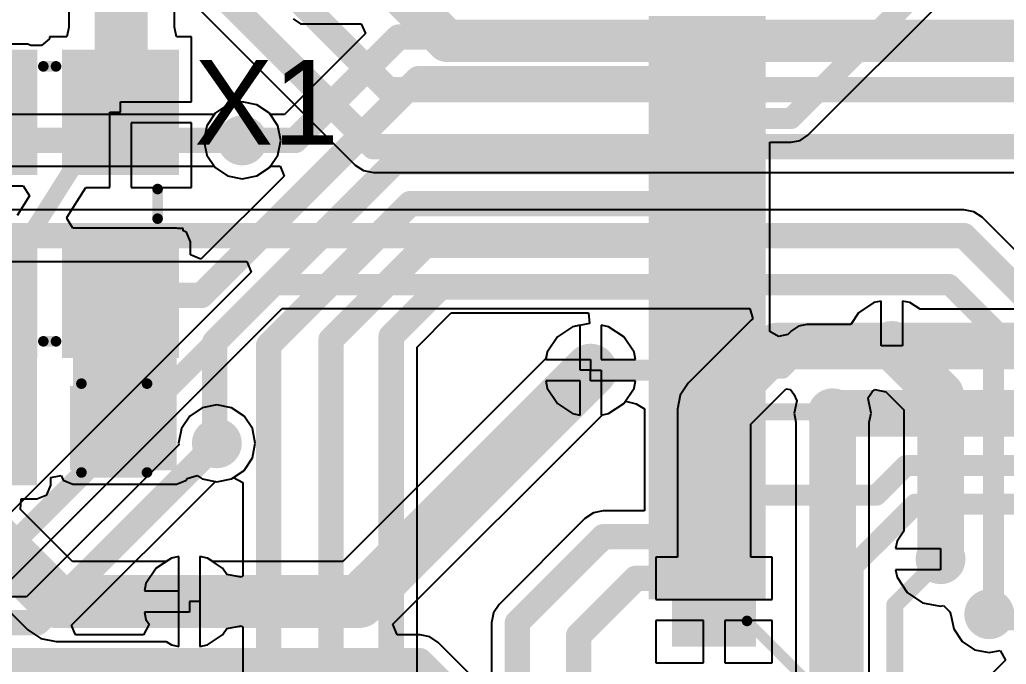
# Model space of a CAD drawing. Header units: millimetres. Extents: x 0 to 214, y 0 to 214.
# Drawn here: x 3.3458 to 3.812, y 2.2473 to 2.5521 of the extents above; entities that cross this region are included whole.
import ezdxf

# ---------------------------------------------------------------- set-up
doc = ezdxf.new("R2010")
doc.units = ezdxf.units.MM
doc.header["$MEASUREMENT"] = 0
for name, color, linetype in [('BottomLayer', 5, 'Continuous'), ('BottomPaste', 16, 'Continuous'), ('BottomSolder', 6, 'Continuous'), ('TopLayer', 1, 'Continuous'), ('TopOverlay', 2, 'Continuous'), ('TopPaste', 8, 'Continuous'), ('TopSolder', 216, 'Continuous'), ('ViaHoleLayer', 16, 'Continuous')]:
    doc.layers.add(name, color=color, linetype=linetype)
doc.styles.add('Arial', font='', dxfattribs={"height": 0.2})
doc.styles.get('Arial').set_extended_font_data('Arial')

# ---------------------------------------------------------------- blocks, each defined once
blk = doc.blocks.new('XC32M4_8_000_F18LJDT_95')
at = {"layer": 'TopLayer'}
for points in [[(-0.0689, 0.05709), (-0.01772, 0.05709), (-0.01772, 0.00984), (-0.0689, 0.00984)], [(0.01772, 0.05709), (0.0689, 0.05709), (0.0689, 0.00984), (0.01772, 0.00984)], [(-0.0689, -0.00984), (-0.01772, -0.00984), (-0.01772, -0.05709), (-0.0689, -0.05709)], [(0.01772, -0.00984), (0.0689, -0.00984), (0.0689, -0.05709), (0.01772, -0.05709)]]:
    blk.add_hatch(color=1, dxfattribs=at).paths.add_polyline_path(points)
at = {"layer": 'TopPaste'}
for points in [[(-0.0689, 0.05709), (-0.01772, 0.05709), (-0.01772, 0.00984), (-0.0689, 0.00984)], [(0.01772, 0.05709), (0.0689, 0.05709), (0.0689, 0.00984), (0.01772, 0.00984)], [(-0.0689, -0.00984), (-0.01772, -0.00984), (-0.01772, -0.05709), (-0.0689, -0.05709)], [(0.01772, -0.00984), (0.0689, -0.00984), (0.0689, -0.05709), (0.01772, -0.05709)]]:
    blk.add_hatch(color=8, dxfattribs=at).paths.add_polyline_path(points)
at = {"layer": 'TopSolder'}
for points in [[(-0.0729, 0.06109), (-0.01372, 0.06109), (-0.01372, 0.00584), (-0.0729, 0.00584)], [(0.01372, 0.06109), (0.0729, 0.06109), (0.0729, 0.00584), (0.01372, 0.00584)], [(-0.0729, -0.00584), (-0.01372, -0.00584), (-0.01372, -0.06109), (-0.0729, -0.06109)], [(0.01372, -0.00584), (0.0729, -0.00584), (0.0729, -0.06109), (0.01372, -0.06109)]]:
    blk.add_hatch(color=216, dxfattribs=at).paths.add_polyline_path(points)
at = {"layer": 'TopOverlay', "const_width": 0.005}
for points in [[(0.007, 0.051), (-0.007, 0.051)], [(-0.065, -0.003), (-0.065, 0.003)], [(0.065, -0.003), (0.065, 0.003)], [(0.007, -0.051), (-0.007, -0.051)]]:
    blk.add_lwpolyline(points, dxfattribs=at)
at = {"layer": 'TopOverlay'}
for points, const_width in [([(-0.00825, 0.051, 1), (-0.00575, 0.051, 1)], 0.0025), ([(0.00575, 0.051, 1), (0.00825, 0.051, 1)], 0.0025), ([(-0.06625, 0.003, 1), (-0.06375, 0.003, 1)], 0.0025), ([(0.06375, 0.003, 1), (0.06625, 0.003, 1)], 0.0025), ([(-0.06625, -0.003, 1), (-0.06375, -0.003, 1)], 0.0025), ([(0.06375, -0.003, 1), (0.06625, -0.003, 1)], 0.0025), ([(-0.00825, -0.051, 1), (-0.00575, -0.051, 1)], 0.0025), ([(0.00575, -0.051, 1), (0.00825, -0.051, 1)], 0.0025), ([(-0.06, -0.07, 1), (-0.066, -0.07, 1)], 0.01), ([(-0.0685, -0.07, 1), (-0.0635, -0.07, 1)], 0.005), ([(-0.0625, -0.07, 1), (-0.0575, -0.07, 1)], 0.005)]:
    blk.add_lwpolyline(points, format="xyb", close=True, dxfattribs=dict(at, const_width=const_width))
blk = doc.blocks.new('LQFP_100_101')
at = {"layer": 'TopLayer'}
for points in [[(-0.32874, 0.02559), (-0.2815, 0.02559), (-0.2815, 0.01378), (-0.32874, 0.01378)], [(-0.32874, 0.00591), (-0.2815, 0.00591), (-0.2815, -0.00591), (-0.32874, -0.00591)], [(-0.32874, -0.01378), (-0.2815, -0.01378), (-0.2815, -0.02559), (-0.32874, -0.02559)], [(-0.32874, -0.03346), (-0.2815, -0.03346), (-0.2815, -0.04528), (-0.32874, -0.04528)], [(-0.32874, -0.05315), (-0.2815, -0.05315), (-0.2815, -0.06496), (-0.32874, -0.06496)], [(-0.32874, -0.07283), (-0.2815, -0.07283), (-0.2815, -0.08465), (-0.32874, -0.08465)], [(-0.32874, -0.09252), (-0.2815, -0.09252), (-0.2815, -0.10433), (-0.32874, -0.10433)], [(-0.32874, -0.1122), (-0.2815, -0.1122), (-0.2815, -0.12402), (-0.32874, -0.12402)], [(-0.32874, -0.13189), (-0.2815, -0.13189), (-0.2815, -0.1437), (-0.32874, -0.1437)], [(-0.32874, -0.15157), (-0.2815, -0.15157), (-0.2815, -0.16339), (-0.32874, -0.16339)], [(-0.32874, -0.17126), (-0.2815, -0.17126), (-0.2815, -0.18307), (-0.32874, -0.18307)], [(-0.32874, -0.19094), (-0.2815, -0.19094), (-0.2815, -0.20276), (-0.32874, -0.20276)], [(-0.32874, -0.21063), (-0.2815, -0.21063), (-0.2815, -0.22244), (-0.32874, -0.22244)], [(-0.32874, -0.23031), (-0.2815, -0.23031), (-0.2815, -0.24213), (-0.32874, -0.24213)]]:
    blk.add_hatch(color=1, dxfattribs=at).paths.add_polyline_path(points)
at = {"layer": 'TopPaste'}
for points in [[(-0.32874, 0.02559), (-0.2815, 0.02559), (-0.2815, 0.01378), (-0.32874, 0.01378)], [(-0.32874, 0.00591), (-0.2815, 0.00591), (-0.2815, -0.00591), (-0.32874, -0.00591)], [(-0.32874, -0.01378), (-0.2815, -0.01378), (-0.2815, -0.02559), (-0.32874, -0.02559)], [(-0.32874, -0.03346), (-0.2815, -0.03346), (-0.2815, -0.04528), (-0.32874, -0.04528)], [(-0.32874, -0.05315), (-0.2815, -0.05315), (-0.2815, -0.06496), (-0.32874, -0.06496)], [(-0.32874, -0.07283), (-0.2815, -0.07283), (-0.2815, -0.08465), (-0.32874, -0.08465)], [(-0.32874, -0.09252), (-0.2815, -0.09252), (-0.2815, -0.10433), (-0.32874, -0.10433)], [(-0.32874, -0.1122), (-0.2815, -0.1122), (-0.2815, -0.12402), (-0.32874, -0.12402)], [(-0.32874, -0.13189), (-0.2815, -0.13189), (-0.2815, -0.1437), (-0.32874, -0.1437)], [(-0.32874, -0.15157), (-0.2815, -0.15157), (-0.2815, -0.16339), (-0.32874, -0.16339)], [(-0.32874, -0.17126), (-0.2815, -0.17126), (-0.2815, -0.18307), (-0.32874, -0.18307)], [(-0.32874, -0.19094), (-0.2815, -0.19094), (-0.2815, -0.20276), (-0.32874, -0.20276)], [(-0.32874, -0.21063), (-0.2815, -0.21063), (-0.2815, -0.22244), (-0.32874, -0.22244)], [(-0.32874, -0.23031), (-0.2815, -0.23031), (-0.2815, -0.24213), (-0.32874, -0.24213)]]:
    blk.add_hatch(color=8, dxfattribs=at).paths.add_polyline_path(points)
at = {"layer": 'TopSolder'}
for points in [[(-0.33274, 0.02959), (-0.2775, 0.02959), (-0.2775, 0.00978), (-0.33274, 0.00978)], [(-0.33274, 0.00991), (-0.2775, 0.00991), (-0.2775, -0.00991), (-0.33274, -0.00991)], [(-0.33274, -0.00978), (-0.2775, -0.00978), (-0.2775, -0.02959), (-0.33274, -0.02959)], [(-0.33274, -0.02946), (-0.2775, -0.02946), (-0.2775, -0.04928), (-0.33274, -0.04928)], [(-0.33274, -0.04915), (-0.2775, -0.04915), (-0.2775, -0.06896), (-0.33274, -0.06896)], [(-0.33274, -0.06883), (-0.2775, -0.06883), (-0.2775, -0.08865), (-0.33274, -0.08865)], [(-0.33274, -0.08852), (-0.2775, -0.08852), (-0.2775, -0.10833), (-0.33274, -0.10833)], [(-0.33274, -0.1082), (-0.2775, -0.1082), (-0.2775, -0.12802), (-0.33274, -0.12802)], [(-0.33274, -0.12789), (-0.2775, -0.12789), (-0.2775, -0.1477), (-0.33274, -0.1477)], [(-0.33274, -0.14757), (-0.2775, -0.14757), (-0.2775, -0.16739), (-0.33274, -0.16739)], [(-0.33274, -0.16726), (-0.2775, -0.16726), (-0.2775, -0.18707), (-0.33274, -0.18707)], [(-0.33274, -0.18694), (-0.2775, -0.18694), (-0.2775, -0.20676), (-0.33274, -0.20676)], [(-0.33274, -0.20663), (-0.2775, -0.20663), (-0.2775, -0.22644), (-0.33274, -0.22644)], [(-0.33274, -0.22631), (-0.2775, -0.22631), (-0.2775, -0.24613), (-0.33274, -0.24613)]]:
    blk.add_hatch(color=216, dxfattribs=at).paths.add_polyline_path(points)
at = {"layer": 'TopOverlay', "const_width": 0.005}
blk.add_lwpolyline([(-0.28634, -0.25634), (-0.25634, -0.28634)], dxfattribs=at)
at = {"layer": 'TopOverlay', "const_width": 0.0025}
blk.add_lwpolyline([(-0.28759, -0.25634, 1), (-0.28509, -0.25634, 1)], format="xyb", close=True, dxfattribs=at)
blk = doc.blocks.new('C__0603_352')
at = {"layer": 'TopLayer'}
for points in [[(-0.015, 0.0175), (-0.015, -0.0175), (-0.045, -0.0175), (-0.045, 0.0175)], [(0.045, 0.0175), (0.045, -0.0175), (0.015, -0.0175), (0.015, 0.0175)]]:
    blk.add_hatch(color=1, dxfattribs=at).paths.add_polyline_path(points)
at = {"layer": 'TopPaste'}
for points in [[(-0.015, 0.0175), (-0.015, -0.0175), (-0.045, -0.0175), (-0.045, 0.0175)], [(0.045, 0.0175), (0.045, -0.0175), (0.015, -0.0175), (0.015, 0.0175)]]:
    blk.add_hatch(color=8, dxfattribs=at).paths.add_polyline_path(points)
at = {"layer": 'TopSolder'}
for points in [[(-0.01264, 0.01986), (-0.01264, -0.01986), (-0.04736, -0.01986), (-0.04736, 0.01986)], [(0.04736, 0.01986), (0.04736, -0.01986), (0.01264, -0.01986), (0.01264, 0.01986)]]:
    blk.add_hatch(color=216, dxfattribs=at).paths.add_polyline_path(points)
at = {"layer": 'TopOverlay', "const_width": 0.005}
for points in [[(-0.049, 0.021), (-0.018, 0.021)], [(-0.049, -0.021), (-0.049, 0.021)], [(0.018, 0.021), (0.049, 0.021)], [(0.049, -0.021), (0.049, 0.021)], [(-0.049, -0.021), (-0.018, -0.021)], [(0.018, -0.021), (0.049, -0.021)]]:
    blk.add_lwpolyline(points, dxfattribs=at)
at = {"layer": 'TopOverlay', "const_width": 0.0025}
for points in [[(-0.05025, 0.021, 1), (-0.04775, 0.021, 1)], [(-0.05025, 0.021, 1), (-0.04775, 0.021, 1)], [(-0.01925, 0.021, 1), (-0.01675, 0.021, 1)], [(0.01675, 0.021, 1), (0.01925, 0.021, 1)], [(0.04775, 0.021, 1), (0.05025, 0.021, 1)], [(0.04775, 0.021, 1), (0.05025, 0.021, 1)], [(-0.05025, -0.021, 1), (-0.04775, -0.021, 1)], [(-0.05025, -0.021, 1), (-0.04775, -0.021, 1)], [(-0.01925, -0.021, 1), (-0.01675, -0.021, 1)], [(0.01675, -0.021, 1), (0.01925, -0.021, 1)], [(0.04775, -0.021, 1), (0.05025, -0.021, 1)], [(0.04775, -0.021, 1), (0.05025, -0.021, 1)]]:
    blk.add_lwpolyline(points, format="xyb", close=True, dxfattribs=at)
blk = doc.blocks.new('C__0603_B_356')
at = {"layer": 'BottomLayer'}
for points in [[(-0.045, -0.0175), (-0.045, 0.0175), (-0.015, 0.0175), (-0.015, -0.0175)], [(0.015, -0.0175), (0.015, 0.0175), (0.045, 0.0175), (0.045, -0.0175)]]:
    blk.add_hatch(color=5, dxfattribs=at).paths.add_polyline_path(points)
at = {"layer": 'BottomPaste'}
for points in [[(-0.045, -0.0175), (-0.045, 0.0175), (-0.015, 0.0175), (-0.015, -0.0175)], [(0.015, -0.0175), (0.015, 0.0175), (0.045, 0.0175), (0.045, -0.0175)]]:
    blk.add_hatch(color=16, dxfattribs=at).paths.add_polyline_path(points)
at = {"layer": 'BottomSolder'}
for points in [[(-0.04736, -0.01986), (-0.04736, 0.01986), (-0.01264, 0.01986), (-0.01264, -0.01986)], [(0.01264, -0.01986), (0.01264, 0.01986), (0.04736, 0.01986), (0.04736, -0.01986)]]:
    blk.add_hatch(color=6, dxfattribs=at).paths.add_polyline_path(points)

msp = doc.modelspace()

# ---------------------------------------------------------------- hatches: boundary and pattern name
at = {"layer": 'BottomLayer'}
h = msp.add_hatch(color=5, dxfattribs=at)
edge = h.paths.add_edge_path()
edge.add_arc((3.451, 2.495), 0.01181, 0, 360)
h = msp.add_hatch(color=5, dxfattribs=at)
edge = h.paths.add_edge_path()
edge.add_arc((3.758, 2.39781), 0.01181, 0, 360)
h = msp.add_hatch(color=5, dxfattribs=at)
edge = h.paths.add_edge_path()
edge.add_arc((3.61564, 2.38636), 0.01181, 0, 360)
h = msp.add_hatch(color=5, dxfattribs=at)
edge = h.paths.add_edge_path()
edge.add_arc((3.73, 2.366), 0.01181, 0, 360)
h = msp.add_hatch(color=5, dxfattribs=at)
edge = h.paths.add_edge_path()
edge.add_arc((3.439, 2.35181), 0.01181, 0, 360)
h = msp.add_hatch(color=5, dxfattribs=at)
edge = h.paths.add_edge_path()
edge.add_arc((3.781, 2.297), 0.01181, 0, 360)
h = msp.add_hatch(color=5, dxfattribs=at)
edge = h.paths.add_edge_path()
edge.add_arc((3.426, 2.277), 0.01181, 0, 360)
h = msp.add_hatch(color=5, dxfattribs=at)
edge = h.paths.add_edge_path()
edge.add_arc((3.804, 2.271), 0.01181, 0, 360)
at = {"layer": 'BottomSolder'}
h = msp.add_hatch(color=6, dxfattribs=at)
edge = h.paths.add_edge_path()
edge.add_arc((3.451, 2.495), 0.00591, 0, 360)
h = msp.add_hatch(color=6, dxfattribs=at)
edge = h.paths.add_edge_path()
edge.add_arc((3.758, 2.39781), 0.00591, 0, 360)
h = msp.add_hatch(color=6, dxfattribs=at)
edge = h.paths.add_edge_path()
edge.add_arc((3.61564, 2.38636), 0.00591, 0, 360)
h = msp.add_hatch(color=6, dxfattribs=at)
edge = h.paths.add_edge_path()
edge.add_arc((3.73, 2.366), 0.00591, 0, 360)
h = msp.add_hatch(color=6, dxfattribs=at)
edge = h.paths.add_edge_path()
edge.add_arc((3.439, 2.35181), 0.00591, 0, 360)
h = msp.add_hatch(color=6, dxfattribs=at)
edge = h.paths.add_edge_path()
edge.add_arc((3.781, 2.297), 0.00591, 0, 360)
h = msp.add_hatch(color=6, dxfattribs=at)
edge = h.paths.add_edge_path()
edge.add_arc((3.426, 2.277), 0.00591, 0, 360)
h = msp.add_hatch(color=6, dxfattribs=at)
edge = h.paths.add_edge_path()
edge.add_arc((3.804, 2.271), 0.00591, 0, 360)
at = {"layer": 'TopLayer'}
for points in [[(3.249, 2.534), (3.249, 2.48), (3.34966, 2.48), (3.34966, 2.534)], [(3.248, 2.332), (3.354, 2.332), (3.354, 2.453), (3.248, 2.453)], [(3.371, 2.339), (3.42, 2.339), (3.42, 2.447), (3.371, 2.447)]]:
    msp.add_hatch(color=1, dxfattribs=at).paths.add_polyline_path(points)
h = msp.add_hatch(color=1, dxfattribs=at)
edge = h.paths.add_edge_path()
edge.add_arc((3.451, 2.495), 0.01181, 0, 360)
h = msp.add_hatch(color=1, dxfattribs=at)
edge = h.paths.add_edge_path()
edge.add_arc((3.758, 2.39781), 0.01181, 0, 360)
h = msp.add_hatch(color=1, dxfattribs=at)
edge = h.paths.add_edge_path()
edge.add_arc((3.61564, 2.38636), 0.01181, 0, 360)
h = msp.add_hatch(color=1, dxfattribs=at)
edge = h.paths.add_edge_path()
edge.add_arc((3.73, 2.366), 0.01181, 0, 360)
h = msp.add_hatch(color=1, dxfattribs=at)
edge = h.paths.add_edge_path()
edge.add_arc((3.439, 2.35181), 0.01181, 0, 360)
h = msp.add_hatch(color=1, dxfattribs=at)
edge = h.paths.add_edge_path()
edge.add_arc((3.781, 2.297), 0.01181, 0, 360)
h = msp.add_hatch(color=1, dxfattribs=at)
edge = h.paths.add_edge_path()
edge.add_arc((3.426, 2.277), 0.01181, 0, 360)
h = msp.add_hatch(color=1, dxfattribs=at)
edge = h.paths.add_edge_path()
edge.add_arc((3.804, 2.271), 0.01181, 0, 360)
at = {"layer": 'TopSolder'}
h = msp.add_hatch(color=216, dxfattribs=at)
edge = h.paths.add_edge_path()
edge.add_arc((3.451, 2.495), 0.00591, 0, 360)
h = msp.add_hatch(color=216, dxfattribs=at)
edge = h.paths.add_edge_path()
edge.add_arc((3.758, 2.39781), 0.00591, 0, 360)
h = msp.add_hatch(color=216, dxfattribs=at)
edge = h.paths.add_edge_path()
edge.add_arc((3.61564, 2.38636), 0.00591, 0, 360)
h = msp.add_hatch(color=216, dxfattribs=at)
edge = h.paths.add_edge_path()
edge.add_arc((3.73, 2.366), 0.00591, 0, 360)
h = msp.add_hatch(color=216, dxfattribs=at)
edge = h.paths.add_edge_path()
edge.add_arc((3.439, 2.35181), 0.00591, 0, 360)
h = msp.add_hatch(color=216, dxfattribs=at)
edge = h.paths.add_edge_path()
edge.add_arc((3.781, 2.297), 0.00591, 0, 360)
h = msp.add_hatch(color=216, dxfattribs=at)
edge = h.paths.add_edge_path()
edge.add_arc((3.426, 2.277), 0.00591, 0, 360)
h = msp.add_hatch(color=216, dxfattribs=at)
edge = h.paths.add_edge_path()
edge.add_arc((3.804, 2.271), 0.00591, 0, 360)
at = {"layer": 'ViaHoleLayer'}
h = msp.add_hatch(color=16, dxfattribs=at)
edge = h.paths.add_edge_path()
edge.add_arc((3.451, 2.495), 0.00591, 0, 360)
h = msp.add_hatch(color=16, dxfattribs=at)
edge = h.paths.add_edge_path()
edge.add_arc((3.758, 2.39781), 0.00591, 0, 360)
h = msp.add_hatch(color=16, dxfattribs=at)
edge = h.paths.add_edge_path()
edge.add_arc((3.61564, 2.38636), 0.00591, 0, 360)
h = msp.add_hatch(color=16, dxfattribs=at)
edge = h.paths.add_edge_path()
edge.add_arc((3.73, 2.366), 0.00591, 0, 360)
h = msp.add_hatch(color=16, dxfattribs=at)
edge = h.paths.add_edge_path()
edge.add_arc((3.439, 2.35181), 0.00591, 0, 360)
h = msp.add_hatch(color=16, dxfattribs=at)
edge = h.paths.add_edge_path()
edge.add_arc((3.781, 2.297), 0.00591, 0, 360)
h = msp.add_hatch(color=16, dxfattribs=at)
edge = h.paths.add_edge_path()
edge.add_arc((3.426, 2.277), 0.00591, 0, 360)
h = msp.add_hatch(color=16, dxfattribs=at)
edge = h.paths.add_edge_path()
edge.add_arc((3.804, 2.271), 0.00591, 0, 360)

# ---------------------------------------------------------------- linework, layer by layer
at = {"layer": 'BottomLayer'}
for p, q in [((3.41435, 2.57335), (3.50435, 2.48335)), ((3.451, 2.51316), (3.44405, 2.51178)), ((3.45795, 2.51178), (3.451, 2.51316)), ((3.44405, 2.51178), (3.43816, 2.50784)), ((3.46384, 2.50784), (3.45795, 2.51178)), ((3.43775, 2.50724), (3.31225, 2.50724)), ((3.43816, 2.50784), (3.43775, 2.50724)), ((3.46778, 2.50195), (3.46384, 2.50784)), ((3.46916, 2.495), (3.46778, 2.50195)), ((3.46778, 2.48805), (3.46916, 2.495)), ((3.46384, 2.48216), (3.46778, 2.48805)), ((3.31225, 2.48276), (3.43775, 2.48276)), ((3.43775, 2.48276), (3.43816, 2.48216)), ((3.43816, 2.48216), (3.44405, 2.47822)), ((3.45795, 2.47822), (3.46384, 2.48216)), ((3.50435, 2.48335), (3.50832, 2.4807)), ((3.50832, 2.4807), (3.513, 2.47976)), ((3.44405, 2.47822), (3.451, 2.47684)), ((3.451, 2.47684), (3.45795, 2.47822)), ((3.513, 2.47976), (3.88439, 2.47976)), ((3.792, 2.46224), (2.59325, 2.46224)), ((3.79668, 2.4613), (3.792, 2.46224)), ((3.80065, 2.45865), (3.79668, 2.4613)), ((3.83776, 2.42154), (3.80065, 2.45865)), ((2.59325, 2.43777), (3.45322, 2.43777)), ((3.45322, 2.43777), (3.45529, 2.43277)), ((3.45529, 2.43277), (3.32074, 2.29822)), ((3.33811, 2.28385), (3.46985, 2.4156)), ((3.46985, 2.4156), (3.69083, 2.4156)), ((3.69083, 2.4156), (3.69235, 2.4106)), ((3.69235, 2.4106), (3.69155, 2.41007)), ((3.60713, 2.40691), (3.59991, 2.40209)), ((3.61064, 2.40761), (3.60713, 2.40691)), ((3.61064, 2.38636), (3.61064, 2.40761)), ((3.62415, 2.40691), (3.62064, 2.40761)), ((3.62064, 2.40761), (3.62064, 2.39136)), ((3.63136, 2.40209), (3.62415, 2.40691)), ((3.69155, 2.41007), (3.66174, 2.38026)), ((3.59991, 2.40209), (3.59509, 2.39487)), ((3.63618, 2.39487), (3.63136, 2.40209)), ((3.5945, 2.3919), (3.49846, 2.29586)), ((3.59509, 2.39487), (3.5945, 2.3919)), ((3.63688, 2.39136), (3.63618, 2.39487)), ((3.62064, 2.39136), (3.63688, 2.39136)), ((3.61564, 2.38636), (3.61064, 2.38636)), ((3.61564, 2.38136), (3.61564, 2.38636)), ((3.63688, 2.38136), (3.61564, 2.38136)), ((3.63136, 2.37064), (3.63618, 2.37785)), ((3.63618, 2.37785), (3.63688, 2.38136)), ((3.66174, 2.38026), (3.65799, 2.37463)), ((3.65799, 2.37463), (3.65667, 2.368)), ((3.69133, 2.36082), (3.70811, 2.3776)), ((3.70811, 2.3776), (3.71012, 2.3773)), ((3.71012, 2.3773), (3.7117, 2.37509)), ((3.7117, 2.37509), (3.713, 2.37182)), ((3.74664, 2.37316), (3.7487, 2.37613)), ((3.74678, 2.37295), (3.74664, 2.37316)), ((3.7487, 2.37613), (3.74997, 2.37717)), ((3.74997, 2.37717), (3.75516, 2.37614)), ((3.75516, 2.37614), (3.76367, 2.36763)), ((3.43205, 2.36859), (3.42616, 2.36465)), ((3.439, 2.36997), (3.43205, 2.36859)), ((3.44595, 2.36859), (3.439, 2.36997)), ((3.45184, 2.36465), (3.44595, 2.36859)), ((3.62415, 2.36582), (3.63136, 2.37064)), ((3.713, 2.37182), (3.71184, 2.366)), ((3.74816, 2.366), (3.74678, 2.37295)), ((3.42616, 2.36465), (3.42222, 2.35876)), ((3.45578, 2.35876), (3.45184, 2.36465)), ((3.52218, 2.26624), (3.62118, 2.36523)), ((3.62118, 2.36523), (3.62415, 2.36582)), ((3.65667, 2.368), (3.65667, 2.298)), ((3.71184, 2.366), (3.71267, 2.36184)), ((3.74733, 2.36184), (3.74816, 2.366)), ((3.76367, 2.36763), (3.76367, 2.31032)), ((3.69133, 2.298), (3.69133, 2.36082)), ((3.71267, 2.36184), (3.71267, 2.23307)), ((3.74733, 2.22589), (3.74733, 2.36184)), ((3.42222, 2.35876), (3.42084, 2.35181)), ((3.45716, 2.35181), (3.45578, 2.35876)), ((3.42098, 2.3511), (3.34912, 2.27924)), ((3.42084, 2.35181), (3.42098, 2.3511)), ((3.45578, 2.34486), (3.45716, 2.35181)), ((3.45184, 2.33897), (3.45578, 2.34486)), ((3.44595, 2.33503), (3.45184, 2.33897)), ((3.37035, 2.26585), (3.43829, 2.33379)), ((3.43829, 2.33379), (3.439, 2.33365)), ((3.439, 2.33365), (3.44595, 2.33503)), ((3.76367, 2.31032), (3.76045, 2.30551)), ((3.76045, 2.30551), (3.75976, 2.302)), ((3.75976, 2.302), (3.781, 2.302)), ((3.781, 2.302), (3.781, 2.292)), ((3.41749, 2.29755), (3.41028, 2.29272)), ((3.421, 2.29824), (3.41749, 2.29755)), ((3.421, 2.282), (3.421, 2.29824)), ((3.43451, 2.29755), (3.431, 2.29824)), ((3.431, 2.29824), (3.431, 2.277)), ((3.43703, 2.29586), (3.43451, 2.29755)), ((3.49846, 2.29586), (3.43703, 2.29586)), ((3.65667, 2.298), (3.6465, 2.298)), ((3.6465, 2.298), (3.6465, 2.278)), ((3.7015, 2.298), (3.69133, 2.298)), ((3.7015, 2.278), (3.7015, 2.298)), ((3.41028, 2.29272), (3.40545, 2.28551)), ((3.781, 2.292), (3.75976, 2.292)), ((3.75976, 2.292), (3.76045, 2.28849)), ((3.40545, 2.28551), (3.40476, 2.282)), ((3.76045, 2.28849), (3.76528, 2.28128)), ((3.40476, 2.282), (3.421, 2.282)), ((3.76528, 2.28128), (3.77249, 2.27645)), ((3.34912, 2.27924), (3.34002, 2.27924)), ((3.431, 2.277), (3.426, 2.277)), ((3.426, 2.277), (3.426, 2.272)), ((3.6465, 2.278), (3.674, 2.278)), ((3.674, 2.278), (3.7015, 2.278)), ((3.77249, 2.27645), (3.781, 2.27476)), ((3.426, 2.272), (3.40476, 2.272)), ((3.40476, 2.272), (3.40545, 2.26849)), ((3.781, 2.27476), (3.78241, 2.27504)), ((3.78241, 2.27504), (3.78534, 2.27211)), ((3.78534, 2.27211), (3.78591, 2.27064)), ((3.78591, 2.27064), (3.78722, 2.26405)), ((3.37226, 2.26124), (3.37035, 2.26585)), ((3.40696, 2.26624), (3.40429, 2.26124)), ((3.40545, 2.26849), (3.40696, 2.26624)), ((3.52426, 2.26124), (3.52218, 2.26624)), ((3.669, 2.268), (3.6465, 2.268)), ((3.6465, 2.268), (3.6465, 2.248)), ((3.669, 2.248), (3.669, 2.268)), ((3.7015, 2.268), (3.679, 2.268)), ((3.679, 2.268), (3.679, 2.248)), ((3.7015, 2.248), (3.7015, 2.268)), ((3.40429, 2.26124), (3.37226, 2.26124)), ((3.535, 2.26124), (3.52426, 2.26124)), ((3.53968, 2.2603), (3.535, 2.26124)), ((3.78722, 2.26405), (3.79116, 2.25816)), ((3.54365, 2.25765), (3.53968, 2.2603)), ((3.60707, 2.19424), (3.54365, 2.25765)), ((3.79116, 2.25816), (3.79705, 2.25422)), ((3.79705, 2.25422), (3.804, 2.25284)), ((3.804, 2.25284), (3.80915, 2.25387)), ((3.80915, 2.25387), (3.81162, 2.24926)), ((3.6465, 2.248), (3.669, 2.248)), ((3.679, 2.248), (3.7015, 2.248)), ((3.81162, 2.24926), (3.75659, 2.19424))]:
    msp.add_line(p, q, dxfattribs=at)
for points, const_width in [([(3.475, 2.61491), (3.54791, 2.542)], 0.02), ([(3.441, 2.598), (3.52, 2.519)], 0.012), ([(3.423, 2.582), (3.513, 2.492)], 0.012), ([(3.54791, 2.542), (4.184, 2.542)], 0.02), ([(3.52, 2.519), (4.159, 2.519)], 0.012), ([(3.299, 2.495), (3.451, 2.495)], 0.012), ([(3.513, 2.492), (4.144, 2.492)], 0.012), ([(2.58, 2.45), (3.792, 2.45)], 0.012), ([(3.792, 2.45), (3.83, 2.412)], 0.012), ([(3.32539, 2.287), (3.4652, 2.42681)], 0.01), ([(3.4652, 2.42681), (3.78519, 2.42681)], 0.01), ([(3.78519, 2.42681), (3.806, 2.406)], 0.01), ([(3.806, 2.273), (3.806, 2.406)], 0.01), ([(3.674, 2.368), (3.70381, 2.39781)], 0.022), ([(3.70381, 2.39781), (3.758, 2.39781)], 0.022), ([(3.758, 2.39781), (3.781, 2.37481)], 0.022), ([(3.50627, 2.277), (3.61564, 2.38636)], 0.025), ([(3.781, 2.297), (3.781, 2.37481)], 0.022), ([(3.674, 2.273), (3.674, 2.368)], 0.022), ([(3.73, 2.22589), (3.73, 2.366)], 0.022), ([(3.35419, 2.267), (3.439, 2.35181)], 0.012), ([(3.426, 2.277), (3.50627, 2.277)], 0.025), ([(3.804, 2.271), (3.806, 2.273)], 0.01), ([(2.716, 2.267), (3.35419, 2.267)], 0.012), ([(2.727, 2.249), (3.535, 2.249)], 0.012), ([(3.535, 2.249), (3.602, 2.182)], 0.012)]:
    msp.add_lwpolyline(points, dxfattribs=dict(at, const_width=const_width))
for points, const_width in [([(3.54291, 2.542, 1), (3.55291, 2.542, 1)], 0.01), ([(3.54291, 2.542, 1), (3.55291, 2.542, 1)], 0.01), ([(3.517, 2.519, 1), (3.523, 2.519, 1)], 0.006), ([(3.517, 2.519, 1), (3.523, 2.519, 1)], 0.006), ([(3.448, 2.495, 1), (3.454, 2.495, 1)], 0.006), ([(3.51, 2.492, 1), (3.516, 2.492, 1)], 0.006), ([(3.51, 2.492, 1), (3.516, 2.492, 1)], 0.006), ([(3.789, 2.45, 1), (3.795, 2.45, 1)], 0.006), ([(3.789, 2.45, 1), (3.795, 2.45, 1)], 0.006), ([(3.4627, 2.42681, 1), (3.4677, 2.42681, 1)], 0.005), ([(3.4627, 2.42681, 1), (3.4677, 2.42681, 1)], 0.005), ([(3.78269, 2.42681, 1), (3.78769, 2.42681, 1)], 0.005), ([(3.78269, 2.42681, 1), (3.78769, 2.42681, 1)], 0.005), ([(3.8035, 2.406, 1), (3.8085, 2.406, 1)], 0.005), ([(3.8035, 2.406, 1), (3.8085, 2.406, 1)], 0.005), ([(3.69831, 2.39781, 1), (3.70931, 2.39781, 1)], 0.011), ([(3.69831, 2.39781, 1), (3.70931, 2.39781, 1)], 0.011), ([(3.7525, 2.39781, 1), (3.7635, 2.39781, 1)], 0.011), ([(3.7525, 2.39781, 1), (3.7635, 2.39781, 1)], 0.011), ([(3.60939, 2.38636, 1), (3.62189, 2.38636, 1)], 0.0125), ([(3.7755, 2.37481, 1), (3.7865, 2.37481, 1)], 0.011), ([(3.7755, 2.37481, 1), (3.7865, 2.37481, 1)], 0.011), ([(3.6685, 2.368, 1), (3.6795, 2.368, 1)], 0.011), ([(3.6685, 2.368, 1), (3.6795, 2.368, 1)], 0.011), ([(3.7245, 2.366, 1), (3.7355, 2.366, 1)], 0.011), ([(3.436, 2.35181, 1), (3.442, 2.35181, 1)], 0.006), ([(3.7755, 2.297, 1), (3.7865, 2.297, 1)], 0.011), ([(3.41975, 2.277, 1), (3.43225, 2.277, 1)], 0.0125), ([(3.50002, 2.277, 1), (3.51252, 2.277, 1)], 0.0125), ([(3.50002, 2.277, 1), (3.51252, 2.277, 1)], 0.0125), ([(3.6685, 2.273, 1), (3.6795, 2.273, 1)], 0.011), ([(3.8015, 2.271, 1), (3.8065, 2.271, 1)], 0.005), ([(3.8035, 2.273, 1), (3.8085, 2.273, 1)], 0.005), ([(3.8035, 2.273, 1), (3.8085, 2.273, 1)], 0.005), ([(3.35119, 2.267, 1), (3.35719, 2.267, 1)], 0.006), ([(3.35119, 2.267, 1), (3.35719, 2.267, 1)], 0.006), ([(3.532, 2.249, 1), (3.538, 2.249, 1)], 0.006), ([(3.532, 2.249, 1), (3.538, 2.249, 1)], 0.006)]:
    msp.add_lwpolyline(points, format="xyb", close=True, dxfattribs=dict(at, const_width=const_width))
at = {"layer": 'TopLayer'}
for p, q in [((3.71831, 2.49745), (3.79793, 2.57707)), ((3.369, 2.571), (3.369, 2.5485)), ((3.419, 2.5485), (3.419, 2.571)), ((3.475, 2.5525), (3.47857, 2.5501)), ((3.369, 2.5485), (3.36804, 2.5439)), ((3.369, 2.5485), (3.369, 2.5485)), ((3.41996, 2.5439), (3.419, 2.5485)), ((3.419, 2.5485), (3.419, 2.5485)), ((3.50918, 2.54548), (3.47093, 2.50724)), ((3.47857, 2.5501), (3.47857, 2.5501)), ((3.47857, 2.5501), (3.50727, 2.5501)), ((3.50727, 2.5501), (3.50918, 2.54548)), ((3.35984, 2.54307), (3.35616, 2.5399)), ((3.36804, 2.5439), (3.35984, 2.5439)), ((3.35984, 2.5439), (3.35984, 2.54307)), ((3.42709, 2.5439), (3.41996, 2.5439)), ((3.42709, 2.51331), (3.42709, 2.5439)), ((3.34966, 2.54049), (3.249, 2.54049)), ((3.3511, 2.5399), (3.34966, 2.54049)), ((3.35616, 2.5399), (3.3511, 2.5399)), ((3.39346, 2.50831), (3.39346, 2.51331)), ((3.39346, 2.51331), (3.42709, 2.51331)), ((3.451, 2.51316), (3.44405, 2.51178)), ((3.45795, 2.51178), (3.451, 2.51316)), ((3.38846, 2.47272), (3.38846, 2.50831)), ((3.38846, 2.50831), (3.39346, 2.50831)), ((3.44405, 2.51178), (3.43816, 2.50784)), ((3.46384, 2.50784), (3.45795, 2.51178)), ((3.43816, 2.50784), (3.43422, 2.50195)), ((3.46425, 2.50724), (3.46384, 2.50784)), ((3.47093, 2.50724), (3.46425, 2.50724)), ((3.42709, 2.50331), (3.39846, 2.50331)), ((3.39846, 2.50331), (3.39846, 2.47272)), ((3.42709, 2.47272), (3.42709, 2.50331)), ((3.43422, 2.50195), (3.43284, 2.495)), ((3.43284, 2.495), (3.43422, 2.48805)), ((3.71038, 2.49416), (3.71467, 2.49502)), ((3.71467, 2.49502), (3.71831, 2.49745)), ((3.70037, 2.4532), (3.70037, 2.49416)), ((3.70037, 2.49416), (3.71038, 2.49416)), ((3.71038, 2.49416), (3.71038, 2.49416)), ((3.43422, 2.48805), (3.43816, 2.48216)), ((3.43816, 2.48216), (3.44405, 2.47822)), ((3.45795, 2.47822), (3.46384, 2.48216)), ((3.46384, 2.48216), (3.46425, 2.48276)), ((3.46425, 2.48276), (3.46893, 2.48276)), ((3.46893, 2.48276), (3.47084, 2.47815)), ((3.47084, 2.47815), (3.43149, 2.4388)), ((3.44405, 2.47822), (3.451, 2.47684)), ((3.451, 2.47684), (3.45795, 2.47822)), ((3.249, 2.47351), (3.34751, 2.47351)), ((3.34751, 2.47351), (3.35048, 2.46885)), ((3.36813, 2.4586), (3.37705, 2.47272)), ((3.37705, 2.47272), (3.38846, 2.47272)), ((3.39846, 2.47272), (3.42709, 2.47272)), ((3.35048, 2.46885), (3.34457, 2.45949)), ((3.36849, 2.45766), (3.36813, 2.4586)), ((3.371, 2.45349), (3.36849, 2.45766)), ((3.42, 2.45349), (3.371, 2.45349)), ((3.42051, 2.45328), (3.42, 2.45349)), ((3.42309, 2.45328), (3.42051, 2.45328)), ((3.42309, 2.45222), (3.42309, 2.45328)), ((3.70037, 2.40468), (3.70037, 2.4532)), ((3.42459, 2.45159), (3.42309, 2.45222)), ((3.42649, 2.447), (3.42459, 2.45159)), ((3.42649, 2.44087), (3.42649, 2.447)), ((3.43149, 2.4388), (3.42649, 2.44087)), ((3.74949, 2.41836), (3.74228, 2.41354)), ((3.753, 2.41905), (3.74949, 2.41836)), ((3.753, 2.39781), (3.753, 2.41905)), ((3.76651, 2.41836), (3.763, 2.41905)), ((3.763, 2.41905), (3.763, 2.39781)), ((3.77132, 2.41514), (3.76651, 2.41836)), ((3.88668, 2.41514), (3.77132, 2.41514)), ((3.53361, 2.39731), (3.5498, 2.4135)), ((3.5498, 2.4135), (3.61463, 2.4135)), ((3.61463, 2.4135), (3.61512, 2.4085)), ((3.74228, 2.41354), (3.73858, 2.40801)), ((3.60713, 2.40691), (3.59991, 2.40209)), ((3.61512, 2.4085), (3.60713, 2.40691)), ((3.71391, 2.40723), (3.7106, 2.40502)), ((3.71781, 2.40801), (3.71391, 2.40723)), ((3.73858, 2.40801), (3.71781, 2.40801)), ((3.59991, 2.40209), (3.59509, 2.39487)), ((3.70437, 2.40227), (3.70037, 2.40468)), ((3.70888, 2.4033), (3.70437, 2.40227)), ((3.7106, 2.40502), (3.70888, 2.4033)), ((3.53361, 1.99625), (3.53361, 2.39731)), ((3.763, 2.39781), (3.753, 2.39781)), ((3.59509, 2.39487), (3.59439, 2.39136)), ((3.59439, 2.39136), (3.61564, 2.39136)), ((3.61564, 2.39136), (3.61564, 2.38636)), ((3.61564, 2.38636), (3.62064, 2.38636)), ((3.62064, 2.38636), (3.62064, 2.36512)), ((3.61064, 2.38136), (3.59439, 2.38136)), ((3.59439, 2.38136), (3.59509, 2.37785)), ((3.59509, 2.37785), (3.59991, 2.37064)), ((3.61064, 2.36512), (3.61064, 2.38136)), ((3.59991, 2.37064), (3.60713, 2.36582)), ((3.62415, 2.36582), (3.63136, 2.37064)), ((3.63136, 2.37064), (3.63213, 2.37179)), ((3.63213, 2.37179), (3.63713, 2.37046)), ((3.63713, 2.37046), (3.63713, 2.37046)), ((3.63713, 2.37046), (3.64113, 2.36804)), ((3.60713, 2.36582), (3.61064, 2.36512)), ((3.62064, 2.36512), (3.62415, 2.36582)), ((3.64113, 2.36804), (3.64113, 2.31986)), ((3.36049, 2.33562), (3.36549, 2.33661)), ((3.36549, 2.33661), (3.36641, 2.33441)), ((3.4249, 2.33516), (3.42969, 2.33661)), ((3.42969, 2.33661), (3.43205, 2.33503)), ((3.35859, 2.32741), (3.36049, 2.332)), ((3.36049, 2.332), (3.36049, 2.33562)), ((3.36641, 2.33441), (3.371, 2.33251)), ((3.371, 2.33251), (3.42, 2.33251)), ((3.42, 2.33251), (3.42459, 2.33441)), ((3.42459, 2.33441), (3.4249, 2.33516)), ((3.43205, 2.33503), (3.439, 2.33365)), ((3.439, 2.33365), (3.44595, 2.33503)), ((3.44595, 2.33503), (3.44686, 2.33564)), ((3.44686, 2.33564), (3.45126, 2.33328)), ((3.45126, 2.33328), (3.45126, 2.28911)), ((3.354, 2.32551), (3.35859, 2.32741)), ((3.34617, 2.32051), (3.3466, 2.32551)), ((3.3466, 2.32551), (3.354, 2.32551)), ((3.37081, 2.29586), (3.34617, 2.32051)), ((3.61694, 2.31893), (3.61297, 2.31627)), ((3.62162, 2.31986), (3.61694, 2.31893)), ((3.64113, 2.31986), (3.62162, 2.31986)), ((3.61297, 2.31627), (3.57235, 2.27565)), ((3.31366, 2.29966), (3.34966, 2.26366)), ((3.41497, 2.29586), (3.37081, 2.29586)), ((3.41749, 2.29755), (3.41497, 2.29586)), ((3.421, 2.29824), (3.41749, 2.29755)), ((3.421, 2.277), (3.421, 2.29824)), ((3.43451, 2.29755), (3.431, 2.29824)), ((3.431, 2.29824), (3.431, 2.277)), ((3.44172, 2.29272), (3.43451, 2.29755)), ((3.44366, 2.28983), (3.44172, 2.29272)), ((3.45045, 2.28855), (3.44366, 2.28983)), ((3.45126, 2.28911), (3.45045, 2.28855)), ((3.421, 2.25576), (3.421, 2.277)), ((3.431, 2.277), (3.431, 2.25576)), ((3.57235, 2.27565), (3.5697, 2.27168)), ((3.5697, 2.27168), (3.56876, 2.267)), ((3.56876, 2.267), (3.56876, 2.188)), ((3.34966, 2.26366), (3.35578, 2.25957)), ((3.43451, 2.25645), (3.44172, 2.26128)), ((3.44172, 2.26128), (3.44366, 2.26417)), ((3.44366, 2.26417), (3.45045, 2.26545)), ((3.45045, 2.26545), (3.45126, 2.26489)), ((3.45126, 2.26489), (3.45126, 2.21625)), ((3.35578, 2.25957), (3.363, 2.25814)), ((3.363, 2.25814), (3.41497, 2.25814)), ((3.41497, 2.25814), (3.41749, 2.25645)), ((3.41749, 2.25645), (3.421, 2.25576)), ((3.431, 2.25576), (3.43451, 2.25645))]:
    msp.add_line(p, q, dxfattribs=at)
for points, const_width in [([(3.39373, 2.50857), (3.39373, 2.675)], 0.025), ([(3.71038, 2.50538), (3.79, 2.585)], 0.01), ([(3.476, 2.495), (3.52484, 2.54384)], 0.012), ([(3.52484, 2.54384), (3.67075, 2.54384)], 0.012), ([(3.43169, 2.42169), (3.53416, 2.52416)], 0.012), ([(3.53416, 2.52416), (3.67075, 2.52416)], 0.012), ([(3.39346, 2.50831), (3.39373, 2.50857)], 0.025), ([(3.37384, 2.48672), (3.39346, 2.50831)], 0.008), ([(3.67099, 2.50423), (3.67214, 2.50538)], 0.01), ([(3.67075, 2.50447), (3.67099, 2.50423)], 0.008), ([(3.67214, 2.50538), (3.71038, 2.50538)], 0.01), ([(3.451, 2.495), (3.476, 2.495)], 0.012), ([(3.35, 2.449), (3.37384, 2.48672)], 0.008), ([(3.438, 2.39961), (3.52318, 2.48479)], 0.012), ([(3.52318, 2.48479), (3.67075, 2.48479)], 0.012), ([(3.4635, 2.39824), (3.53036, 2.4651)], 0.012), ([(3.53036, 2.4651), (3.67075, 2.4651)], 0.012), ([(3.32654, 2.42169), (3.35, 2.449)], 0.008), ([(3.493, 2.40087), (3.53755, 2.44542)], 0.012), ([(3.53755, 2.44542), (3.67075, 2.44542)], 0.012), ([(3.52137, 2.40237), (3.54473, 2.42573)], 0.012), ([(3.54473, 2.42573), (3.67075, 2.42573)], 0.012), ([(3.39346, 2.42169), (3.43169, 2.42169)], 0.012), ([(3.438, 2.35281), (3.438, 2.39961)], 0.012), ([(3.493, 2.009), (3.493, 2.40087)], 0.012), ([(3.52137, 1.983), (3.52137, 2.40237)], 0.012), ([(3.758, 2.39781), (3.9, 2.39781)], 0.022), ([(3.4635, 2.203), (3.4635, 2.39824)], 0.012), ([(3.70636, 2.38636), (3.71781, 2.39781)], 0.008), ([(3.71781, 2.39781), (3.758, 2.39781)], 0.008), ([(3.61564, 2.38636), (3.67075, 2.38636)], 0.01), ([(3.67075, 2.38636), (3.70636, 2.38636)], 0.008), ([(3.73, 2.366), (3.946, 2.366)], 0.022), ([(3.67075, 2.36668), (3.72932, 2.36668)], 0.008), ([(3.72932, 2.36668), (3.73, 2.366)], 0.008), ([(3.438, 2.35281), (3.439, 2.35181)], 0.012), ([(3.75068, 2.32731), (3.76465, 2.34128)], 0.01), ([(3.76465, 2.34128), (4.00128, 2.34128)], 0.01), ([(3.67075, 2.32731), (3.75068, 2.32731)], 0.01), ([(3.73965, 2.29365), (3.769, 2.323)], 0.01), ([(3.769, 2.323), (4.101, 2.323)], 0.01), ([(3.327, 2.313), (3.363, 2.277)], 0.025), ([(3.581, 2.267), (3.62162, 2.30762)], 0.012), ([(3.62162, 2.30762), (3.67075, 2.30762)], 0.012), ([(3.73965, 2.21904), (3.73965, 2.29365)], 0.01), ([(3.75933, 2.27533), (3.781, 2.297)], 0.008), ([(3.61, 2.261), (3.63694, 2.28794)], 0.012), ([(3.63694, 2.28794), (3.67075, 2.28794)], 0.012), ([(3.363, 2.277), (3.426, 2.277)], 0.025), ([(3.75933, 2.21904), (3.75933, 2.27533)], 0.008), ([(3.804, 2.271), (3.80661, 2.26839)], 0.01), ([(3.581, 2.188), (3.581, 2.267)], 0.012), ([(3.80661, 2.26839), (3.82261, 2.26839)], 0.01), ([(3.61, 2.195), (3.61, 2.261)], 0.012)]:
    msp.add_lwpolyline(points, dxfattribs=dict(at, const_width=const_width))
for points, const_width in [([(3.52184, 2.54384, 1), (3.52784, 2.54384, 1)], 0.006), ([(3.52184, 2.54384, 1), (3.52784, 2.54384, 1)], 0.006), ([(3.66775, 2.54384, 1), (3.67375, 2.54384, 1)], 0.006), ([(3.53116, 2.52416, 1), (3.53716, 2.52416, 1)], 0.006), ([(3.53116, 2.52416, 1), (3.53716, 2.52416, 1)], 0.006), ([(3.66775, 2.52416, 1), (3.67375, 2.52416, 1)], 0.006), ([(3.38721, 2.50831, 1), (3.39971, 2.50831, 1)], 0.0125), ([(3.38748, 2.50857, 1), (3.39998, 2.50857, 1)], 0.0125), ([(3.38748, 2.50857, 1), (3.39998, 2.50857, 1)], 0.0125), ([(3.39146, 2.50831, 1), (3.39546, 2.50831, 1)], 0.004), ([(3.66849, 2.50423, 1), (3.67349, 2.50423, 1)], 0.005), ([(3.66875, 2.50447, 1), (3.67275, 2.50447, 1)], 0.004), ([(3.66899, 2.50423, 1), (3.67299, 2.50423, 1)], 0.004), ([(3.66964, 2.50538, 1), (3.67464, 2.50538, 1)], 0.005), ([(3.66964, 2.50538, 1), (3.67464, 2.50538, 1)], 0.005), ([(3.70788, 2.50538, 1), (3.71288, 2.50538, 1)], 0.005), ([(3.70788, 2.50538, 1), (3.71288, 2.50538, 1)], 0.005), ([(3.448, 2.495, 1), (3.454, 2.495, 1)], 0.006), ([(3.473, 2.495, 1), (3.479, 2.495, 1)], 0.006), ([(3.473, 2.495, 1), (3.479, 2.495, 1)], 0.006), ([(3.37184, 2.48672, 1), (3.37584, 2.48672, 1)], 0.004), ([(3.37184, 2.48672, 1), (3.37584, 2.48672, 1)], 0.004), ([(3.52018, 2.48479, 1), (3.52618, 2.48479, 1)], 0.006), ([(3.52018, 2.48479, 1), (3.52618, 2.48479, 1)], 0.006), ([(3.66775, 2.48479, 1), (3.67375, 2.48479, 1)], 0.006), ([(3.52736, 2.4651, 1), (3.53336, 2.4651, 1)], 0.006), ([(3.52736, 2.4651, 1), (3.53336, 2.4651, 1)], 0.006), ([(3.66775, 2.4651, 1), (3.67375, 2.4651, 1)], 0.006), ([(3.348, 2.449, 1), (3.352, 2.449, 1)], 0.004), ([(3.348, 2.449, 1), (3.352, 2.449, 1)], 0.004), ([(3.53455, 2.44542, 1), (3.54055, 2.44542, 1)], 0.006), ([(3.53455, 2.44542, 1), (3.54055, 2.44542, 1)], 0.006), ([(3.66775, 2.44542, 1), (3.67375, 2.44542, 1)], 0.006), ([(3.54173, 2.42573, 1), (3.54773, 2.42573, 1)], 0.006), ([(3.54173, 2.42573, 1), (3.54773, 2.42573, 1)], 0.006), ([(3.66775, 2.42573, 1), (3.67375, 2.42573, 1)], 0.006), ([(3.39046, 2.42169, 1), (3.39646, 2.42169, 1)], 0.006), ([(3.42869, 2.42169, 1), (3.43469, 2.42169, 1)], 0.006), ([(3.42869, 2.42169, 1), (3.43469, 2.42169, 1)], 0.006), ([(3.435, 2.39961, 1), (3.441, 2.39961, 1)], 0.006), ([(3.435, 2.39961, 1), (3.441, 2.39961, 1)], 0.006), ([(3.49, 2.40087, 1), (3.496, 2.40087, 1)], 0.006), ([(3.49, 2.40087, 1), (3.496, 2.40087, 1)], 0.006), ([(3.51837, 2.40237, 1), (3.52437, 2.40237, 1)], 0.006), ([(3.51837, 2.40237, 1), (3.52437, 2.40237, 1)], 0.006), ([(3.7525, 2.39781, 1), (3.7635, 2.39781, 1)], 0.011), ([(3.4605, 2.39824, 1), (3.4665, 2.39824, 1)], 0.006), ([(3.4605, 2.39824, 1), (3.4665, 2.39824, 1)], 0.006), ([(3.71581, 2.39781, 1), (3.71981, 2.39781, 1)], 0.004), ([(3.71581, 2.39781, 1), (3.71981, 2.39781, 1)], 0.004), ([(3.756, 2.39781, 1), (3.76, 2.39781, 1)], 0.004), ([(3.61314, 2.38636, 1), (3.61814, 2.38636, 1)], 0.005), ([(3.66825, 2.38636, 1), (3.67325, 2.38636, 1)], 0.005), ([(3.66875, 2.38636, 1), (3.67275, 2.38636, 1)], 0.004), ([(3.70436, 2.38636, 1), (3.70836, 2.38636, 1)], 0.004), ([(3.70436, 2.38636, 1), (3.70836, 2.38636, 1)], 0.004), ([(3.7245, 2.366, 1), (3.7355, 2.366, 1)], 0.011), ([(3.66875, 2.36668, 1), (3.67275, 2.36668, 1)], 0.004), ([(3.72732, 2.36668, 1), (3.73132, 2.36668, 1)], 0.004), ([(3.72732, 2.36668, 1), (3.73132, 2.36668, 1)], 0.004), ([(3.728, 2.366, 1), (3.732, 2.366, 1)], 0.004), ([(3.435, 2.35281, 1), (3.441, 2.35281, 1)], 0.006), ([(3.435, 2.35281, 1), (3.441, 2.35281, 1)], 0.006), ([(3.436, 2.35181, 1), (3.442, 2.35181, 1)], 0.006), ([(3.76215, 2.34128, 1), (3.76715, 2.34128, 1)], 0.005), ([(3.76215, 2.34128, 1), (3.76715, 2.34128, 1)], 0.005), ([(3.66825, 2.32731, 1), (3.67325, 2.32731, 1)], 0.005), ([(3.74818, 2.32731, 1), (3.75318, 2.32731, 1)], 0.005), ([(3.74818, 2.32731, 1), (3.75318, 2.32731, 1)], 0.005), ([(3.7665, 2.323, 1), (3.7715, 2.323, 1)], 0.005), ([(3.7665, 2.323, 1), (3.7715, 2.323, 1)], 0.005), ([(3.61862, 2.30762, 1), (3.62462, 2.30762, 1)], 0.006), ([(3.61862, 2.30762, 1), (3.62462, 2.30762, 1)], 0.006), ([(3.66775, 2.30762, 1), (3.67375, 2.30762, 1)], 0.006), ([(3.73715, 2.29365, 1), (3.74215, 2.29365, 1)], 0.005), ([(3.73715, 2.29365, 1), (3.74215, 2.29365, 1)], 0.005), ([(3.779, 2.297, 1), (3.783, 2.297, 1)], 0.004), ([(3.63394, 2.28794, 1), (3.63994, 2.28794, 1)], 0.006), ([(3.63394, 2.28794, 1), (3.63994, 2.28794, 1)], 0.006), ([(3.66775, 2.28794, 1), (3.67375, 2.28794, 1)], 0.006), ([(3.35675, 2.277, 1), (3.36925, 2.277, 1)], 0.0125), ([(3.35675, 2.277, 1), (3.36925, 2.277, 1)], 0.0125), ([(3.41975, 2.277, 1), (3.43225, 2.277, 1)], 0.0125), ([(3.75733, 2.27533, 1), (3.76133, 2.27533, 1)], 0.004), ([(3.75733, 2.27533, 1), (3.76133, 2.27533, 1)], 0.004), ([(3.8015, 2.271, 1), (3.8065, 2.271, 1)], 0.005), ([(3.578, 2.267, 1), (3.584, 2.267, 1)], 0.006), ([(3.578, 2.267, 1), (3.584, 2.267, 1)], 0.006), ([(3.80411, 2.26839, 1), (3.80911, 2.26839, 1)], 0.005), ([(3.80411, 2.26839, 1), (3.80911, 2.26839, 1)], 0.005), ([(3.607, 2.261, 1), (3.613, 2.261, 1)], 0.006), ([(3.607, 2.261, 1), (3.613, 2.261, 1)], 0.006)]:
    msp.add_lwpolyline(points, format="xyb", close=True, dxfattribs=dict(at, const_width=const_width))

# ---------------------------------------------------------------- block references
for name, p in [('LQFP_100_101', (3.97587, 2.52416)), ('C__0603_352', (3.357, 2.359))]:
    msp.add_blockref(name, p)
for name, p, rotation in [('XC32M4_8_000_F18LJDT_95', (3.36, 2.465), 270), ('C__0603_B_356', (3.674, 2.243), 90)]:
    msp.add_blockref(name, p, dxfattribs=dict(rotation=rotation))

# ---------------------------------------------------------------- texts
at = {"layer": 'TopOverlay', "style": 'Arial'}
msp.add_text('X1', height=0.04, dxfattribs=at).set_placement((3.42834, 2.49301))

doc.saveas('drawing.dxf')
